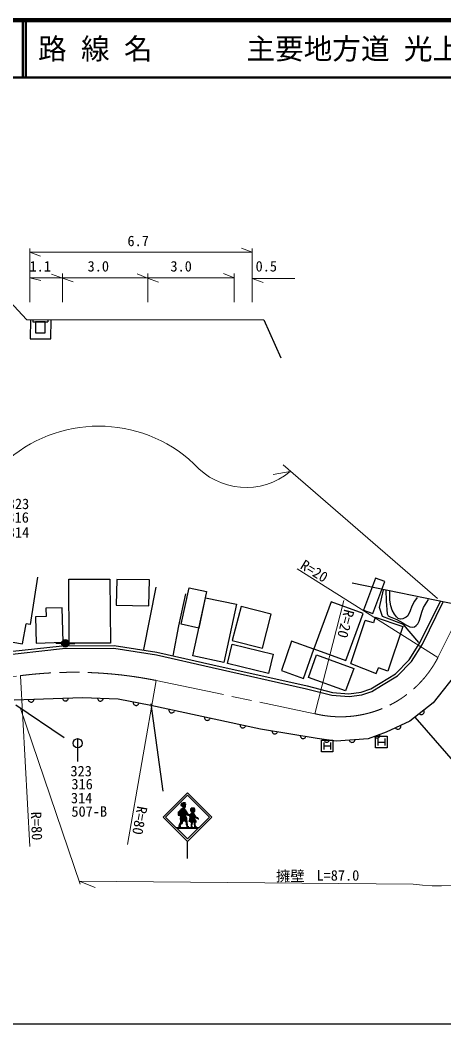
# Model space of a CAD drawing. Units: millimetres, scale not verified. Extents: x 40000 to 680000, y 20000 to 380000.
# Drawn here: x 177240 to 251220, y 205000 to 380000 of the extents above; entities that cross this region are included whole.
import ezdxf
from ezdxf.enums import TextEntityAlignment as Align

# ---------------------------------------------------------------- set-up
doc = ezdxf.new("R2010")
doc.units = ezdxf.units.MM
doc.header["$LTSCALE"] = 1000
doc.linetypes.add('CHAIN', pattern=[18.5, 12, -1.5, 3.5, -1.5])
for name, color, linetype, lineweight in [('M-BGD', 7, 'Continuous', 25), ('M-BGD-EXST', 7, 'Continuous', 25), ('M-BMK', 2, 'CHAIN', 13), ('M-BMK-OTRS', 5, 'Continuous', 25), ('M-STR-HTXT', 7, 'Continuous', 13), ('M-STR-STRC', 7, 'Continuous', 25), ('M-TTL', 2, 'Continuous', 140), ('M-TTL-BAND', 7, 'Continuous', 25), ('M-TTL-LINE', 7, 'Continuous', 50)]:
    doc.layers.add(name, color=color, linetype=linetype, lineweight=lineweight)
doc.layers.add('M-TTL-TXT', color=7, linetype='Continuous')
doc.styles.add('ＭＳ ゴシック', font='')
doc.styles.get('ＭＳ ゴシック').set_extended_font_data('MS Gothic')

msp = doc.modelspace()

# ---------------------------------------------------------------- linework, layer by layer
at = {"layer": 'M-BGD'}
for p, q in [((172960, 333586), (178357, 327814)), ((178357, 327814), (219811, 327739)), ((179043, 327813), (179017, 324440)), ((179499, 327812), (179499, 327385)), ((179499, 327385), (182092, 327385)), ((179916, 327385), (179916, 325456)), ((181623, 327385), (179916, 327385)), ((181623, 325456), (181623, 327385)), ((182092, 327807), (182092, 327385)), ((182625, 324412), (182651, 327806)), ((219811, 327739), (222734, 321142)), ((179017, 324440), (182625, 324412)), ((179916, 325456), (181623, 325456)), ((180274, 282885), (178991, 274653)), ((185760, 282509), (192925, 282556)), ((185834, 271350), (185760, 282509)), ((192925, 282556), (192999, 271398)), ((194107, 282482), (194033, 277975)), ((199803, 282389), (194107, 282482)), ((199729, 277881), (199803, 282389)), ((239265, 282725), (237171, 277141)), ((238824, 276521), (240918, 282105)), ((240918, 282105), (239265, 282725)), ((200949, 281135), (198768, 270295)), ((205370, 274671), (206729, 281009)), ((206729, 281009), (209772, 280357)), ((209772, 280357), (208413, 274019)), ((239947, 277612), (240697, 280697)), ((206117, 279960), (204909, 274423)), ((207404, 269144), (209578, 279306)), ((209578, 279306), (214989, 278148)), ((231538, 278608), (228495, 270393)), ((237115, 276542), (231538, 278608)), ((247023, 271419), (250657, 278827)), ((247459, 271174), (251106, 278607)), ((184569, 277534), (181768, 277485)), ((181768, 277485), (181793, 276054)), ((184790, 271557), (184569, 277534)), ((194033, 277975), (199729, 277881)), ((214989, 278148), (212815, 267987)), ((215804, 277768), (214282, 271845)), ((221076, 276414), (215804, 277768)), ((234073, 268327), (237115, 276542)), ((237171, 277141), (238824, 276521)), ((240476, 276025), (239947, 277612)), ((177666, 271233), (178288, 274762)), ((178991, 274653), (178288, 274762)), ((181793, 276054), (179911, 275984)), ((179911, 275984), (180081, 271384)), ((219554, 270491), (221076, 276414)), ((234973, 267851), (237496, 275341)), ((238943, 274946), (237496, 275341)), ((239198, 275883), (238943, 274946)), ((239198, 275883), (244035, 274254)), ((244178, 274615), (240476, 276025)), ((204909, 274423), (203902, 269154)), ((208413, 274019), (205370, 274671)), ((244035, 274254), (241428, 266514)), ((246822, 271486), (244178, 274615)), ((172730, 272104), (177666, 271233)), ((180081, 271384), (184790, 271557)), ((184495, 271328), (183495, 271290)), ((185794, 271341), (186794, 271322)), ((192999, 271398), (185834, 271350)), ((214282, 271845), (219554, 270491)), ((224639, 271701), (222848, 266605)), ((228517, 270338), (224639, 271701)), ((245149, 268497), (247023, 271419)), ((172971, 269649), (184606, 270928)), ((173009, 269151), (184634, 270428)), ((184606, 270928), (193640, 270984)), ((184634, 270428), (193603, 270484)), ((193603, 270484), (201036, 269334)), ((193640, 270984), (201130, 269826)), ((201130, 269826), (210879, 267600)), ((213466, 267851), (214282, 271193)), ((214282, 271193), (221401, 269454)), ((226727, 265243), (228517, 270338)), ((228495, 270393), (234073, 268327)), ((245543, 268185), (247459, 271174)), ((201036, 269334), (210769, 267112)), ((212815, 267987), (207404, 269144)), ((220584, 266112), (213466, 267851)), ((221401, 269454), (220584, 266112)), ((227578, 265417), (229003, 269325)), ((229003, 269325), (235480, 266962)), ((234973, 267851), (239391, 266107)), ((242776, 266050), (245149, 268497)), ((243091, 265656), (245543, 268185)), ((210769, 267112), (227228, 263434)), ((210879, 267600), (227345, 263920)), ((222848, 266605), (226727, 265243)), ((235480, 266962), (234055, 263055)), ((239391, 266107), (239772, 267072)), ((241428, 266514), (239772, 267072)), ((240075, 264399), (242776, 266050)), ((253942, 266806), (249344, 260982)), ((234055, 263055), (227578, 265417)), ((238435, 263430), (240075, 264399)), ((240332, 263970), (243091, 265656)), ((227228, 263434), (231673, 262284)), ((227345, 263920), (231755, 262779)), ((231755, 262779), (234646, 262557)), ((234646, 262557), (236766, 262850)), ((236766, 262850), (238435, 263430)), ((236884, 262361), (238646, 262974)), ((238646, 262974), (240332, 263970)), ((188159, 261825), (176184, 261428)), ((178678, 261511), (178722, 261392)), ((178722, 261392), (178785, 261294)), ((178785, 261294), (178889, 261197)), ((178889, 261197), (178991, 261141)), ((178991, 261141), (179112, 261105)), ((179112, 261105), (179272, 261110)), ((179272, 261110), (179390, 261154)), ((179390, 261154), (179488, 261217)), ((179488, 261217), (179585, 261321)), ((179585, 261321), (179642, 261422)), ((179642, 261422), (179678, 261544)), ((184666, 261709), (184710, 261590)), ((184710, 261590), (184773, 261492)), ((184773, 261492), (184876, 261396)), ((184876, 261396), (184978, 261339)), ((184978, 261339), (185099, 261303)), ((185099, 261303), (185259, 261308)), ((185259, 261308), (185378, 261352)), ((185378, 261352), (185476, 261416)), ((185476, 261416), (185572, 261519)), ((185572, 261519), (185629, 261621)), ((185629, 261621), (185665, 261742)), ((194366, 261595), (188159, 261825)), ((190763, 261728), (190799, 261607)), ((190799, 261607), (190855, 261505)), ((190855, 261505), (190951, 261401)), ((190951, 261401), (191049, 261337)), ((191049, 261337), (191167, 261293)), ((191167, 261293), (191327, 261287)), ((191327, 261287), (191449, 261322)), ((191449, 261322), (191551, 261379)), ((191551, 261379), (191654, 261475)), ((191654, 261475), (191718, 261573)), ((191718, 261573), (191762, 261691)), ((200069, 260522), (194366, 261595)), ((196985, 261046), (196999, 260920)), ((196999, 260920), (197037, 260810)), ((197037, 260810), (197115, 260692)), ((197900, 260731), (197963, 260841)), ((231673, 262284), (234662, 262054)), ((234662, 262054), (236884, 262361)), ((249344, 260982), (245282, 257763)), ((197115, 260692), (197200, 260612)), ((197200, 260612), (197310, 260549)), ((197310, 260549), (197466, 260516)), ((197466, 260516), (197592, 260530)), ((197592, 260530), (197702, 260569)), ((197702, 260569), (197820, 260646)), ((197820, 260646), (197900, 260731)), ((219227, 256384), (200069, 260522)), ((203200, 259743), (203214, 259617)), ((203214, 259617), (203253, 259507)), ((203253, 259507), (203330, 259389)), ((203330, 259389), (203416, 259310)), ((203416, 259310), (203525, 259246)), ((203525, 259246), (203681, 259213)), ((203681, 259213), (203807, 259228)), ((203807, 259228), (203917, 259266)), ((203917, 259266), (204036, 259343)), ((204036, 259343), (204115, 259429)), ((204115, 259429), (204179, 259538)), ((246921, 259062), (247027, 258993)), ((247511, 258993), (247636, 259093)), ((247636, 259093), (247706, 259199)), ((247748, 259564), (247705, 259683)), ((247706, 259199), (247747, 259308)), ((247747, 259308), (247763, 259448)), ((247763, 259448), (247748, 259564)), ((209415, 258440), (209430, 258315)), ((209430, 258315), (209468, 258205)), ((209468, 258205), (209545, 258086)), ((209545, 258086), (209631, 258007)), ((209631, 258007), (209740, 257943)), ((209740, 257943), (209897, 257910)), ((209897, 257910), (210022, 257925)), ((210022, 257925), (210132, 257963)), ((210132, 257963), (210251, 258040)), ((210251, 258040), (210330, 258126)), ((210330, 258126), (210394, 258235)), ((245282, 257763), (241144, 255847)), ((247027, 258993), (247136, 258951)), ((247136, 258951), (247276, 258935)), ((247276, 258935), (247392, 258950)), ((247392, 258950), (247511, 258993)), ((215630, 257138), (215645, 257012)), ((215645, 257012), (215683, 256902)), ((215683, 256902), (215760, 256783)), ((215760, 256783), (215846, 256704)), ((215846, 256704), (215955, 256640)), ((215955, 256640), (216112, 256608)), ((216112, 256608), (216237, 256622)), ((216237, 256622), (216348, 256660)), ((216348, 256660), (216466, 256738)), ((216466, 256738), (216545, 256823)), ((216545, 256823), (216609, 256933)), ((229113, 254774), (219227, 256384)), ((221205, 256062), (221225, 255937)), ((221225, 255937), (221269, 255829)), ((221269, 255829), (221351, 255714)), ((221351, 255714), (221440, 255638)), ((221440, 255638), (221552, 255580)), ((221552, 255580), (221710, 255554)), ((221710, 255554), (221835, 255574)), ((221835, 255574), (221943, 255617)), ((221943, 255617), (222058, 255700)), ((222058, 255700), (222133, 255789)), ((222133, 255789), (222192, 255901)), ((241144, 255847), (238002, 254698)), ((242759, 256595), (242846, 256503)), ((242846, 256503), (242943, 256437)), ((242943, 256437), (243075, 256389)), ((243075, 256389), (243191, 256376)), ((243191, 256376), (243317, 256390)), ((243317, 256390), (243462, 256458)), ((243462, 256458), (243554, 256544)), ((243554, 256544), (243620, 256641)), ((243620, 256641), (243668, 256774)), ((243681, 256890), (243667, 257015)), ((243668, 256774), (243681, 256890)), ((226148, 255257), (226168, 255132)), ((226168, 255132), (226211, 255024)), ((226211, 255024), (226294, 254909)), ((226294, 254909), (226383, 254834)), ((226383, 254834), (226495, 254775)), ((226495, 254775), (226653, 254749)), ((226653, 254749), (226778, 254770)), ((226778, 254770), (226886, 254813)), ((226886, 254813), (227001, 254895)), ((227001, 254895), (227076, 254984)), ((227076, 254984), (227135, 255096)), ((232408, 254315), (229113, 254774)), ((230265, 254614), (230288, 254489)), ((230288, 254489), (230334, 254382)), ((230334, 254382), (230419, 254269)), ((230419, 254269), (230510, 254196)), ((230510, 254196), (230623, 254140)), ((230623, 254140), (230782, 254118)), ((230782, 254118), (230906, 254141)), ((230906, 254141), (231013, 254186)), ((231013, 254186), (231126, 254271)), ((231126, 254271), (231199, 254362)), ((231199, 254362), (231256, 254475)), ((238002, 254698), (232408, 254315)), ((234706, 254472), (234754, 254355)), ((234754, 254355), (234821, 254259)), ((234821, 254259), (234928, 254166)), ((234928, 254166), (235031, 254113)), ((235031, 254113), (235154, 254082)), ((235154, 254082), (235314, 254093)), ((235314, 254093), (235431, 254141)), ((235431, 254141), (235526, 254207)), ((235526, 254207), (235619, 254314)), ((235619, 254314), (235672, 254418)), ((235672, 254418), (235704, 254540)), ((239104, 255101), (239182, 255002)), ((239182, 255002), (239273, 254929)), ((239273, 254929), (239401, 254869)), ((239401, 254869), (239516, 254847)), ((239516, 254847), (239642, 254851)), ((239642, 254851), (239792, 254906)), ((239792, 254906), (239891, 254984)), ((239891, 254984), (239965, 255075)), ((239965, 255075), (240024, 255203)), ((240024, 255203), (240046, 255318)), ((240046, 255318), (240043, 255444))]:
    msp.add_line(p, q, dxfattribs=at)
for points in [[(241096, 280653), (241124, 278695), (241287, 276470), (241498, 276171), (241833, 275943), (243007, 275477), (244070, 274897), (244566, 274558), (245284, 274244), (245694, 274188), (246054, 274249), (246378, 274453), (246642, 274769), (246880, 275213), (247139, 275993), (247332, 276757), (247664, 277612), (248533, 279000)], [(246536, 279344), (246067, 278688), (245592, 277811), (245326, 276991), (244901, 276156), (244604, 275882), (244067, 275630), (243660, 275588), (243257, 275700), (242941, 275940), (242561, 276442), (242198, 277133), (241947, 277865), (241785, 278858), (241761, 279663), (241785, 280446)]]:
    msp.add_lwpolyline(points, dxfattribs=at)
for radius in [650, 572, 494, 416, 338, 260, 182, 104, 26]:
    msp.add_circle((185144, 271353), radius, dxfattribs=at)
at = {"layer": 'M-BGD-EXST'}
for p, q in [((246137, 258498), (256578, 246446)), ((229848, 252461), (229848, 254461)), ((229848, 254461), (231848, 254461)), ((230248, 254061), (230248, 252861)), ((231448, 254061), (231448, 252861)), ((231848, 254461), (231848, 252461)), ((239293, 253141), (239293, 255141)), ((239293, 255141), (241293, 255141)), ((239693, 254741), (239693, 253541)), ((239693, 254141), (240893, 254141)), ((240893, 254741), (240893, 253541)), ((241293, 255141), (241293, 253141)), ((231848, 252461), (229848, 252461)), ((230248, 253461), (231448, 253461)), ((241293, 253141), (239293, 253141))]:
    msp.add_line(p, q, dxfattribs=at)
at = {"layer": 'M-BMK'}
for p, q in [((250180, 268880), (254618, 277854)), ((164652, 264564), (177289, 265709)), ((201000, 264873), (228668, 259082))]:
    msp.add_line(p, q, dxfattribs=at)
for centre, radius, start, end in [((233177, 277695), 19152, 256.38068, 332.5976), ((186598, 193027), 73276, 78.66473, 97.29849)]:
    msp.add_arc(centre, radius, start, end, dxfattribs=at)
at = {"layer": 'M-BMK-OTRS'}
msp.add_line((253883, 278006), (235224, 281844), dxfattribs=at)
at = {"layer": 'M-STR-HTXT'}
for p, q in [((178936, 340168), (178936, 330840)), ((178936, 339537), (180815, 338853)), ((178936, 339537), (217767, 339537)), ((217767, 339537), (215888, 340221)), ((217767, 340168), (217767, 330840)), ((180889, 334621), (178936, 335053)), ((178936, 335053), (214608, 335053)), ((182750, 335714), (184634, 335029)), ((186509, 334346), (184634, 335029)), ((184643, 335807), (184643, 330840)), ((199510, 335035), (197679, 335760)), ((201399, 334288), (199510, 335035)), ((199524, 335807), (199524, 330840)), ((214608, 335053), (212765, 335830)), ((214608, 335807), (214608, 330840)), ((219647, 334267), (217767, 334951)), ((217767, 334951), (225203, 334951)), ((224383, 301278), (221422, 300798)), ((250077, 279154), (223185, 302442)), ((250180, 268880), (225627, 284311)), ((228668, 259082), (233736, 278792)), ((178961, 235939), (177289, 265709)), ((195987, 236253), (201000, 264873)), ((177263, 260170), (187724, 229352)), ((190351, 228807), (187547, 229873)), ((187547, 229873), (245828, 229384))]:
    msp.add_line(p, q, dxfattribs=at)
for centre, radius, start, end in [((190961, 284856), 24359, 46.93314, 133.09698), ((216696, 310611), 12091, 221.16821, 309.47696), ((250488, 262924), 33862, 262.08838, 349.36642)]:
    msp.add_arc(centre, radius, start, end, dxfattribs=at)
at = {"layer": 'M-STR-STRC'}
for p, q in [((200079, 260800), (202152, 245602)), ((176527, 260611), (184943, 254922)), ((187290, 254731), (187290, 250731)), ((202215, 241061), (206458, 245303)), ((206458, 245303), (210701, 241061)), ((206458, 244879), (202640, 241061)), ((206228, 243272), (205281, 243272)), ((206137, 243402), (205374, 243402)), ((206086, 243532), (205629, 243532)), ((210276, 241061), (206458, 244879)), ((206658, 241582), (204768, 241582)), ((206550, 241712), (204770, 241712)), ((206462, 241842), (204791, 241842)), ((206375, 241972), (204895, 241972)), ((206289, 242102), (205012, 242102)), ((206204, 242232), (205127, 242232)), ((206117, 242362), (205223, 242362)), ((206157, 243142), (205257, 243142)), ((206159, 243012), (205281, 243012)), ((206014, 242492), (205441, 242492)), ((206166, 242882), (205464, 242882)), ((205976, 242622), (205573, 242622)), ((206117, 242752), (205579, 242752)), ((207704, 241582), (206934, 241582)), ((207796, 242232), (206950, 242232)), ((207798, 242362), (206953, 242362)), ((207794, 242102), (206966, 242102)), ((207768, 242492), (206982, 242492)), ((207737, 241972), (207024, 241972)), ((207703, 242622), (207082, 242622)), ((207626, 241712), (207102, 241712)), ((207587, 241842), (207140, 241842)), ((206458, 236818), (202215, 241061)), ((202640, 241061), (206458, 237242)), ((206265, 241452), (204779, 241452)), ((206151, 241322), (204833, 241322)), ((205348, 239762), (204983, 239762)), ((205537, 239892), (205048, 239892)), ((206213, 241192), (205103, 241192)), ((205633, 240022), (205125, 240022)), ((206395, 240672), (205133, 240672)), ((206385, 240802), (205142, 240802)), ((206287, 241062), (205158, 241062)), ((206404, 240542), (205159, 240542)), ((206339, 240932), (205164, 240932)), ((205674, 240152), (205200, 240152)), ((205881, 240412), (205204, 240412)), ((205747, 240282), (205226, 240282)), ((206417, 240412), (205900, 240412)), ((206436, 240282), (206001, 240282)), ((206455, 240152), (206118, 240152)), ((206474, 240022), (206160, 240022)), ((206491, 239892), (206176, 239892)), ((206507, 239762), (206197, 239762)), ((207753, 241452), (206338, 241452)), ((210701, 241061), (206458, 236818)), ((206458, 237242), (210276, 241061)), ((207793, 241322), (206481, 241322)), ((208014, 240282), (206669, 240282)), ((207975, 240412), (206700, 240412)), ((207914, 240542), (206739, 240542)), ((207896, 241192), (206763, 241192)), ((207820, 240672), (206780, 240672)), ((208049, 241062), (206797, 241062)), ((208257, 240932), (206813, 240932)), ((207790, 240802), (206821, 240802)), ((208022, 240152), (206910, 240152)), ((207311, 239762), (207068, 239762)), ((207342, 239892), (207077, 239892)), ((207373, 240022), (207085, 240022)), ((207841, 240022), (207561, 240022)), ((207845, 239892), (207575, 239892)), ((207849, 239762), (207593, 239762)), ((208398, 240802), (208052, 240802)), ((208454, 240672), (208266, 240672)), ((204458, 239242), (208458, 239242)), ((204588, 239112), (208328, 239112)), ((205327, 239372), (204883, 239372)), ((205270, 239502), (204886, 239502)), ((205274, 239632), (204932, 239632)), ((206523, 239632), (206245, 239632)), ((206540, 239502), (206283, 239502)), ((206680, 239372), (206293, 239372)), ((207291, 239502), (207050, 239502)), ((207334, 239372), (207050, 239372)), ((207300, 239632), (207059, 239632)), ((207857, 239632), (207611, 239632)), ((207919, 239502), (207630, 239502)), ((208013, 239372), (207649, 239372)), ((206458, 233818), (206458, 236818))]:
    msp.add_line(p, q, dxfattribs=at)
msp.add_circle((187290, 253931), 800, dxfattribs=at)
at = {"layer": 'M-TTL'}
msp.add_line((680000, 380000), (40000, 380000), dxfattribs=at)
at = {"layer": 'M-TTL-BAND'}
msp.add_line((40000, 205000), (579000, 205000), dxfattribs=at)
at = {"layer": 'M-TTL-LINE'}
for p, q in [((177750, 380000), (177750, 370000)), ((178250, 380000), (178250, 370000)), ((40000, 370000), (680000, 370000))]:
    msp.add_line(p, q, dxfattribs=at)

# ---------------------------------------------------------------- texts
at = {"layer": 'M-STR-HTXT', "style": 'ＭＳ ゴシック'}
for s, p in [('6.7 ', (195984, 340036)), ('1.1 ', (178892, 335616)), ('3.0 ', (189025, 335616)), ('3.0 ', (203483, 335616)), ('0.5 ', (218345, 335616)), ('擁壁', (221910, 229318)), ('L=87.0', (228970, 229433))]:
    msp.add_text(s, height=1833, dxfattribs=at).set_placement(p, align=Align.BOTTOM_LEFT)
for s, rotation, p in [('R=20', 328.6, (225700, 284002)), ('R=20', 255.5, (233301, 277537)), ('R=80', 272.3, (178571, 241936)), ('R=80', 259.8, (197143, 243173))]:
    msp.add_text(s, height=1833, rotation=rotation, dxfattribs=at).set_placement(p, align=Align.BOTTOM_LEFT)
at = {"layer": 'M-STR-STRC', "style": 'ＭＳ ゴシック'}
for s, p in [('323 ', (175095, 294199)), ('316 ', (175045, 291835)), ('314 ', (175095, 289221)), ('323 ', (186033, 247613)), ('316 ', (186201, 245350)), ('314 ', (186117, 242919)), ('507-B', (186201, 240572))]:
    msp.add_text(s, height=1833, dxfattribs=at).set_placement(p, align=Align.BOTTOM_LEFT)
at = {"layer": 'M-TTL-TXT', "style": 'ＭＳ ゴシック'}
for s, p in [('路 線 名', (180380, 375000)), ('主要地方道 光上関線', (216734, 375000))]:
    msp.add_text(s, height=3666, dxfattribs=at).set_placement(p, align=Align.MIDDLE_LEFT)

doc.saveas('drawing.dxf')
